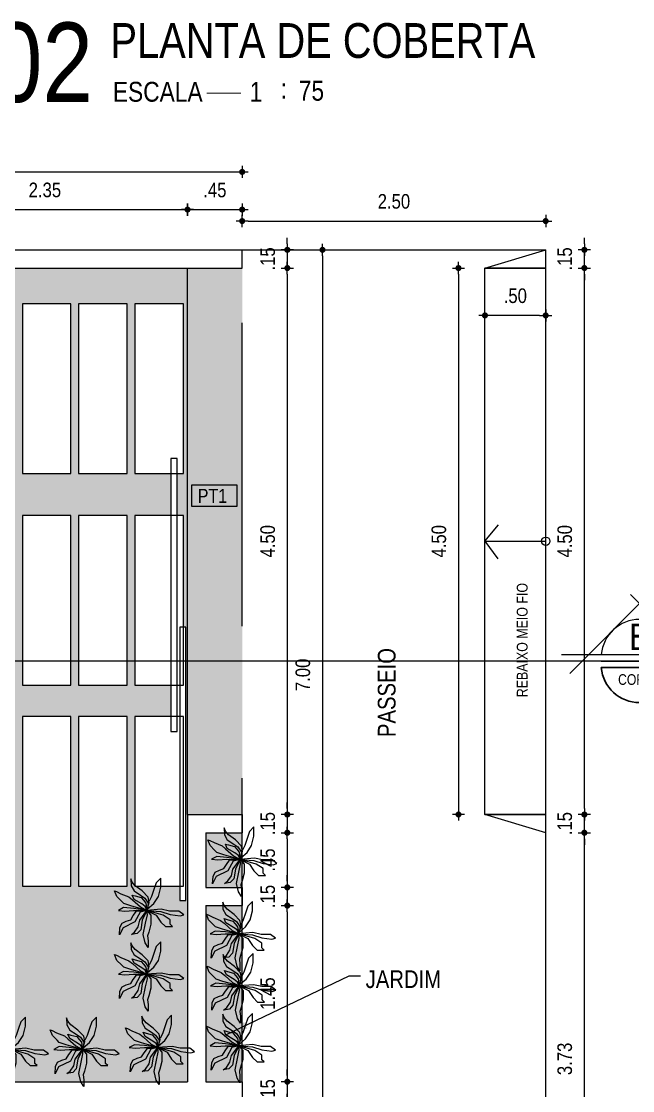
# Model space of a CAD drawing. Header units: millimetres. Extents: x 3955 to 10567, y -112 to 1797.
# Drawn here: x 5284.25 to 5289.28, y 1006.42 to 1015.23 of the extents above; entities that cross this region are included whole.
import ezdxf
from ezdxf.enums import TextEntityAlignment as Align

# ---------------------------------------------------------------- set-up
doc = ezdxf.new("R2010")
doc.units = ezdxf.units.MM
doc.header["$LTSCALE"] = 20
doc.linetypes.add('DIVIDE', pattern=[1.25, 0.5, -0.25, 0, -0.25, 0, -0.25])
doc.linetypes.add('HIDDEN2', pattern=[0.1875, 0.125, -0.0625])
for name, color, linetype in [('AME_FRZ', 7, 'Continuous'), ('COTA', 7, 'Continuous'), ('E-hatch', 8, 'Continuous'), ('E-Pen-B', 5, 'Continuous'), ('E-pen-y', 2, 'Continuous'), ('E-txt-g', 3, 'Continuous'), ('E-TXT-Y', 2, 'Continuous'), ('ESQUQDRIA', 2, 'Continuous'), ('LAYER1', 2, 'Continuous'), ('LINHA PISO', 9, 'Continuous'), ('PAREDE', 5, 'Continuous'), ('pergolado', 8, 'Continuous'), ('URBANIZACAO', 20, 'Continuous')]:
    doc.layers.add(name, color=color, linetype=linetype)
for name, color, linetype, lineweight in [('E-Cta-W', 7, 'Continuous', 20), ('E-Pen-G', 3, 'Continuous', 30), ('E-Txt-W', 7, 'Continuous', 20)]:
    doc.layers.add(name, color=color, linetype=linetype, lineweight=lineweight)
doc.styles.add('F2', font='ARIALN.TTF')
doc.styles.add('REG60', font='romans.shx', dxfattribs={"width": 0.8, "height": 0.15})
doc.styles.add('REG80', font='romans.shx', dxfattribs={"width": 0.8, "height": 0.2})
doc.styles.get("Standard").update_dxf_attribs({"font": 'arial.ttf'})
doc.dimstyles.new('ARQUITETURA', dxfattribs={"dimtxt": 0.11, "dimasz": 0.05, "dimexe": 0.1, "dimexo": 0, "dimgap": 0.1, "dimtad": 1, "dimzin": 5, "dimdsep": 46, "dimtxsty": 'F2', "dimblk": 'COTA', "dimcen": 0, "dimse1": 1, "dimse2": 1, "dimadec": 0, "dimazin": 0, "dimtfac": 2, "dimtix": 1, "dimtmove": 2, "dimatfit": 3, "dimldrblk": 'COTA', "dimfxl": 1, "dimtolj": 1, "dimtzin": 5, "dimarcsym": 0})
doc.dimstyles.get("Standard").update_dxf_attribs({"dimtxt": 0.18, "dimasz": 0.18, "dimexe": 0.18, "dimexo": 0.0625, "dimgap": 0.09, "dimtad": 0, "dimtih": 1, "dimtoh": 1, "dimdec": 4, "dimzin": 0, "dimdsep": 46, "dimtxsty": 'Standard', "dimcen": 0.09, "dimadec": 0, "dimazin": 0, "dimtfac": 1, "dimtdec": 4, "dimtofl": 0, "dimtmove": 0, "dimatfit": 3, "dimfxl": 1, "dimtolj": 1, "dimtzin": 0, "dimarcsym": 0})
pattern_1 = [(270, (0, 0), (0.0898025, -0.0898025), [0.0238125, -0.1557925]), (225, (0, 0), (0.0898025612, -0.0898025612), [0.0238125, -0.1031875]), (315, (0, 0), (0.0898025612, 0.0898025612), [0.0238125, -0.1031875])]

# ---------------------------------------------------------------- blocks, each defined once
blk = doc.blocks.new('COTA')
at = {"layer": 'COTA'}
for p, q in [((-1, 0), (1, 0)), ((0, 1), (0, -1))]:
    blk.add_line(p, q, dxfattribs=at)
at = {"layer": 'COTA', "const_width": 0.5}
blk.add_lwpolyline([(-0.25, 0, 1), (0.25, 0, 1)], format="xyb", close=True, dxfattribs=at)
blk = doc.blocks.new('*D264')
at = {"color": 0, "lineweight": -2}
blk.add_line((5283.3158, 1013.6789), (5285.5658, 1013.6789), dxfattribs=at)
at = {"color": 0, "lineweight": -2, "xscale": 0.05, "yscale": 0.05, "zscale": 0.05, "rotation": 180}
blk.add_blockref('COTA', (5283.2658, 1013.6789), dxfattribs=at)
at = {"color": 0, "lineweight": -2, "xscale": 0.05, "yscale": 0.05, "zscale": 0.05}
blk.add_blockref('COTA', (5285.6158, 1013.6789), dxfattribs=at)
at = {"color": 0, "insert": (5284.4408, 1013.8402), "char_height": 0.12, "attachment_point": 5, "style": 'F2'}
blk.add_mtext('\\A1;2.35', dxfattribs=at)
blk = doc.blocks.new('*D265')
at = {"color": 0, "lineweight": -2}
blk.add_line((5285.6658, 1013.6789), (5286.0158, 1013.6789), dxfattribs=at)
at = {"color": 0, "lineweight": -2, "xscale": 0.05, "yscale": 0.05, "zscale": 0.05, "rotation": 180}
blk.add_blockref('COTA', (5285.6158, 1013.6789), dxfattribs=at)
at = {"color": 0, "lineweight": -2, "xscale": 0.05, "yscale": 0.05, "zscale": 0.05}
blk.add_blockref('COTA', (5286.0658, 1013.6789), dxfattribs=at)
at = {"color": 0, "insert": (5285.8408, 1013.8399), "char_height": 0.12, "attachment_point": 5, "style": 'F2'}
blk.add_mtext('\\A1;.45', dxfattribs=at)
blk = doc.blocks.new('*D266')
at = {"color": 0, "lineweight": -2}
blk.add_line((5261.1158, 1013.9893), (5286.0158, 1013.9893), dxfattribs=at)
at = {"color": 0, "lineweight": -2, "xscale": 0.05, "yscale": 0.05, "zscale": 0.05, "rotation": 180}
blk.add_blockref('COTA', (5261.0658, 1013.9893), dxfattribs=at)
at = {"color": 0, "lineweight": -2, "xscale": 0.05, "yscale": 0.05, "zscale": 0.05}
blk.add_blockref('COTA', (5286.0658, 1013.9893), dxfattribs=at)
at = {"color": 0, "insert": (5273.5658, 1014.1506), "char_height": 0.12, "attachment_point": 5, "style": 'F2'}
blk.add_mtext('\\A1;25.00', dxfattribs=at)
blk = doc.blocks.new('*D241')
at = {"color": 0, "lineweight": -2}
for p, q in [((5286.4377, 1013.3977), (5286.4377, 1013.4477)), ((5286.4377, 1013.3477), (5286.4377, 1013.1977)), ((5286.4377, 1013.1477), (5286.4377, 1013.0977))]:
    blk.add_line(p, q, dxfattribs=at)
at = {"color": 0, "lineweight": -2, "xscale": 0.05, "yscale": 0.05, "zscale": 0.05}
for p, rotation in [((5286.4377, 1013.3477), 270), ((5286.4377, 1013.1977), 90)]:
    blk.add_blockref('COTA', p, dxfattribs=dict(at, rotation=rotation))
at = {"color": 0, "insert": (5286.2764, 1013.2727), "char_height": 0.12, "attachment_point": 5, "rotation": 90, "style": 'F2'}
blk.add_mtext('\\A1;.15', dxfattribs=at)
blk = doc.blocks.new('*D242')
at = {"color": 0, "lineweight": -2}
blk.add_line((5286.4377, 1013.1477), (5286.4377, 1008.7477), dxfattribs=at)
at = {"color": 0, "lineweight": -2, "xscale": 0.05, "yscale": 0.05, "zscale": 0.05}
for p, rotation in [((5286.4377, 1013.1977), 90), ((5286.4377, 1008.6977), 270)]:
    blk.add_blockref('COTA', p, dxfattribs=dict(at, rotation=rotation))
at = {"color": 0, "insert": (5286.2764, 1010.9477), "char_height": 0.12, "attachment_point": 5, "rotation": 90, "style": 'F2'}
blk.add_mtext('\\A1;4.50', dxfattribs=at)
blk = doc.blocks.new('*D243')
at = {"color": 0, "lineweight": -2}
for p, q in [((5286.4377, 1008.7477), (5286.4377, 1008.7977)), ((5286.4377, 1008.6977), (5286.4377, 1008.5477)), ((5286.4377, 1008.4977), (5286.4377, 1008.4477))]:
    blk.add_line(p, q, dxfattribs=at)
at = {"color": 0, "lineweight": -2, "xscale": 0.05, "yscale": 0.05, "zscale": 0.05}
for p, rotation in [((5286.4377, 1008.6977), 270), ((5286.4377, 1008.5477), 90)]:
    blk.add_blockref('COTA', p, dxfattribs=dict(at, rotation=rotation))
at = {"color": 0, "insert": (5286.2764, 1008.6227), "char_height": 0.12, "attachment_point": 5, "rotation": 90, "style": 'F2'}
blk.add_mtext('\\A1;.15', dxfattribs=at)
blk = doc.blocks.new('*D244')
at = {"color": 0, "lineweight": -2}
blk.add_line((5286.4377, 1008.4977), (5286.4377, 1008.1477), dxfattribs=at)
at = {"color": 0, "lineweight": -2, "xscale": 0.05, "yscale": 0.05, "zscale": 0.05}
for p, rotation in [((5286.4377, 1008.5477), 90), ((5286.4377, 1008.0977), 270)]:
    blk.add_blockref('COTA', p, dxfattribs=dict(at, rotation=rotation))
at = {"color": 0, "insert": (5286.2767, 1008.3227), "char_height": 0.12, "attachment_point": 5, "rotation": 90, "style": 'F2'}
blk.add_mtext('\\A1;.45', dxfattribs=at)
blk = doc.blocks.new('*D245')
at = {"color": 0, "lineweight": -2}
for p, q in [((5286.4377, 1008.1477), (5286.4377, 1008.1977)), ((5286.4377, 1008.0977), (5286.4377, 1007.9477)), ((5286.4377, 1007.8977), (5286.4377, 1007.8477))]:
    blk.add_line(p, q, dxfattribs=at)
at = {"color": 0, "lineweight": -2, "xscale": 0.05, "yscale": 0.05, "zscale": 0.05}
for p, rotation in [((5286.4377, 1008.0977), 270), ((5286.4377, 1007.9477), 90)]:
    blk.add_blockref('COTA', p, dxfattribs=dict(at, rotation=rotation))
at = {"color": 0, "insert": (5286.2764, 1008.0227), "char_height": 0.12, "attachment_point": 5, "rotation": 90, "style": 'F2'}
blk.add_mtext('\\A1;.15', dxfattribs=at)
blk = doc.blocks.new('*D246')
at = {"color": 0, "lineweight": -2}
blk.add_line((5286.4377, 1007.8977), (5286.4377, 1006.5477), dxfattribs=at)
at = {"color": 0, "lineweight": -2, "xscale": 0.05, "yscale": 0.05, "zscale": 0.05}
for p, rotation in [((5286.4377, 1007.9477), 90), ((5286.4377, 1006.4977), 270)]:
    blk.add_blockref('COTA', p, dxfattribs=dict(at, rotation=rotation))
at = {"color": 0, "insert": (5286.2764, 1007.2227), "char_height": 0.12, "attachment_point": 5, "rotation": 90, "style": 'F2'}
blk.add_mtext('\\A1;1.45', dxfattribs=at)
blk = doc.blocks.new('*D247')
at = {"color": 0, "lineweight": -2}
for p, q in [((5286.4377, 1006.5477), (5286.4377, 1006.5977)), ((5286.4377, 1006.4977), (5286.4377, 1006.3477)), ((5286.4377, 1006.2977), (5286.4377, 1006.2477))]:
    blk.add_line(p, q, dxfattribs=at)
at = {"color": 0, "lineweight": -2, "xscale": 0.05, "yscale": 0.05, "zscale": 0.05}
for p, rotation in [((5286.4377, 1006.4977), 270), ((5286.4377, 1006.3477), 90)]:
    blk.add_blockref('COTA', p, dxfattribs=dict(at, rotation=rotation))
at = {"color": 0, "insert": (5286.2764, 1006.4227), "char_height": 0.12, "attachment_point": 5, "rotation": 90, "style": 'F2'}
blk.add_mtext('\\A1;.15', dxfattribs=at)
blk = doc.blocks.new('*D227')
at = {"color": 0, "lineweight": -2}
blk.add_line((5286.7273, 1013.2977), (5286.7273, 1006.3977), dxfattribs=at)
at = {"color": 0, "lineweight": -2, "xscale": 0.05, "yscale": 0.05, "zscale": 0.05}
for p, rotation in [((5286.7273, 1013.3477), 90), ((5286.7273, 1006.3477), 270)]:
    blk.add_blockref('COTA', p, dxfattribs=dict(at, rotation=rotation))
at = {"color": 0, "insert": (5286.566, 1009.8477), "char_height": 0.12, "attachment_point": 5, "rotation": 90, "style": 'F2'}
blk.add_mtext('\\A1;7.00', dxfattribs=at)
blk = doc.blocks.new('*D301')
at = {"color": 0, "lineweight": -2}
blk.add_line((5286.1158, 1013.5847), (5288.5158, 1013.5847), dxfattribs=at)
at = {"color": 0, "lineweight": -2, "xscale": 0.05, "yscale": 0.05, "zscale": 0.05, "rotation": 180}
blk.add_blockref('COTA', (5286.0658, 1013.5847), dxfattribs=at)
at = {"color": 0, "lineweight": -2, "xscale": 0.05, "yscale": 0.05, "zscale": 0.05}
blk.add_blockref('COTA', (5288.5658, 1013.5847), dxfattribs=at)
at = {"color": 0, "insert": (5287.3158, 1013.746), "char_height": 0.12, "attachment_point": 5, "style": 'F2'}
blk.add_mtext('\\A1;2.50', dxfattribs=at)
blk = doc.blocks.new('TXT-AMB75')
at = {"layer": 'E-txt-g', "style": 'REG80', "width": 0.8, "flags": 8}
blk.add_attdef('TXT', text='', height=0.2, dxfattribs=at).set_placement((0.005, 0.296), align=Align.CENTER)
at = {"layer": 'E-Txt-W', "style": 'REG60', "width": 0.8, "flags": 8}
blk.add_attdef('TXT', text='', height=0.15, dxfattribs=at).set_placement((0.005, 0.027), align=Align.CENTER)
blk = doc.blocks.new('Ind-cor_Hor')
at = {"layer": 'E-Pen-B', "color": 2}
blk.add_line((-0.3498, 0), (0.3498, 0), dxfattribs=at)
at = {"layer": 'E-Pen-G', "color": 7}
blk.add_line((-0.3498, -0.0585), (0.3498, -0.0585), dxfattribs=at)
blk.add_arc((0, -0.0292), 0.351, 184.78019, 355.21981, dxfattribs=at)
at = {"layer": 'E-pen-y', "color": 2}
for p, q in [((-0.6385, -0.1137), (0.0822, 0.6071)), ((0.6385, -0.1137), (-0.0822, 0.6071)), ((-0.7143, 0.0585), (0.7399, 0.0585))]:
    blk.add_line(p, q, dxfattribs=at)
blk.add_arc((0, 0.0293), 0.351, 4.78019, 175.21981, dxfattribs=at)
at = {"layer": 'E-Txt-W', "color": 2, "style": 'F2'}
blk.add_attdef('CORTE', text='', height=0.23, dxfattribs=at).set_placement((-0.0013, 0.1), align=Align.CENTER)
at = {"layer": 'E-Txt-W', "color": 7, "style": 'F2'}
blk.add_attdef('PRANCHA', text='', height=0.075, dxfattribs=at).set_placement((-0.0013, -0.1793), align=Align.CENTER)
blk = doc.blocks.new('IND_DES')
at = {"layer": 'E-Txt-W', "color": 7}
blk.add_line((0.0269, -0.2428), (0.1984, -0.2428), dxfattribs=at)
at = {"layer": 'E-txt-g', "color": 7, "style": 'F2'}
for s, p in [('ESCALA', (-0.4463, -0.2864)), ('1', (0.2426, -0.2864)), (':', (0.3988, -0.2706))]:
    blk.add_text(s, height=0.1, dxfattribs=at).set_placement(p)
blk.add_attdef('ESCALA', (0.4897, -0.2812), '', height=0.1, dxfattribs=at)
at = {"layer": 'E-Txt-W', "color": 6, "style": 'F2'}
blk.add_attdef('00', text='', height=0.4, dxfattribs=at).set_placement((-0.7083, -0.2881), align=Align.CENTER)
at = {"layer": 'E-TXT-Y', "color": 7, "style": 'F2'}
for tag, p in [('PROJETO', (-0.4563, 0.1829)), ('DESENHO', (-0.4582, -0.0658))]:
    blk.add_attdef(tag, p, '', height=0.175, dxfattribs=at)
blk = doc.blocks.new('*D456')
at = {"color": 0, "lineweight": -2}
blk.add_line((5288.8844, 1004.8727), (5288.8844, 1008.4977), dxfattribs=at)
at = {"color": 0, "lineweight": -2, "xscale": 0.05, "yscale": 0.05, "zscale": 0.05}
for p, rotation in [((5288.8844, 1008.5477), 90), ((5288.8844, 1004.8227), 270)]:
    blk.add_blockref('COTA', p, dxfattribs=dict(at, rotation=rotation))
at = {"color": 0, "insert": (5288.7232, 1006.6852), "char_height": 0.12, "attachment_point": 5, "rotation": 90, "style": 'F2'}
blk.add_mtext('\\A1;3.73', dxfattribs=at)
blk = doc.blocks.new('*D457')
at = {"color": 0, "lineweight": -2}
for p, q in [((5288.8844, 1008.7477), (5288.8844, 1008.7977)), ((5288.8844, 1008.5477), (5288.8844, 1008.6977)), ((5288.8844, 1008.4977), (5288.8844, 1008.4477))]:
    blk.add_line(p, q, dxfattribs=at)
at = {"color": 0, "lineweight": -2, "xscale": 0.05, "yscale": 0.05, "zscale": 0.05}
for p, rotation in [((5288.8844, 1008.6977), 270), ((5288.8844, 1008.5477), 90)]:
    blk.add_blockref('COTA', p, dxfattribs=dict(at, rotation=rotation))
at = {"color": 0, "insert": (5288.7232, 1008.6227), "char_height": 0.12, "attachment_point": 5, "rotation": 90, "style": 'F2'}
blk.add_mtext('\\A1;.15', dxfattribs=at)
blk = doc.blocks.new('*D458')
at = {"color": 0, "lineweight": -2}
blk.add_line((5288.8844, 1008.7477), (5288.8844, 1013.1477), dxfattribs=at)
at = {"color": 0, "lineweight": -2, "xscale": 0.05, "yscale": 0.05, "zscale": 0.05}
for p, rotation in [((5288.8844, 1013.1977), 90), ((5288.8844, 1008.6977), 270)]:
    blk.add_blockref('COTA', p, dxfattribs=dict(at, rotation=rotation))
at = {"color": 0, "insert": (5288.7232, 1010.9477), "char_height": 0.12, "attachment_point": 5, "rotation": 90, "style": 'F2'}
blk.add_mtext('\\A1;4.50', dxfattribs=at)
blk = doc.blocks.new('*D459')
at = {"color": 0, "lineweight": -2}
for p, q in [((5288.8844, 1013.3977), (5288.8844, 1013.4477)), ((5288.8844, 1013.1977), (5288.8844, 1013.3477)), ((5288.8844, 1013.1477), (5288.8844, 1013.0977))]:
    blk.add_line(p, q, dxfattribs=at)
at = {"color": 0, "lineweight": -2, "xscale": 0.05, "yscale": 0.05, "zscale": 0.05}
for p, rotation in [((5288.8844, 1013.3477), 270), ((5288.8844, 1013.1977), 90)]:
    blk.add_blockref('COTA', p, dxfattribs=dict(at, rotation=rotation))
at = {"color": 0, "insert": (5288.7232, 1013.2727), "char_height": 0.12, "attachment_point": 5, "rotation": 90, "style": 'F2'}
blk.add_mtext('\\A1;.15', dxfattribs=at)
blk = doc.blocks.new('*D460')
at = {"color": 0, "lineweight": -2}
blk.add_line((5288.5158, 1012.8076), (5288.1158, 1012.8076), dxfattribs=at)
at = {"color": 0, "lineweight": -2, "xscale": 0.05, "yscale": 0.05, "zscale": 0.05, "rotation": 180}
blk.add_blockref('COTA', (5288.0658, 1012.8076), dxfattribs=at)
at = {"color": 0, "lineweight": -2, "xscale": 0.05, "yscale": 0.05, "zscale": 0.05}
blk.add_blockref('COTA', (5288.5658, 1012.8076), dxfattribs=at)
at = {"color": 0, "insert": (5288.3158, 1012.9689), "char_height": 0.12, "attachment_point": 5, "style": 'F2'}
blk.add_mtext('\\A1;.50', dxfattribs=at)
blk = doc.blocks.new('*D463')
at = {"color": 0, "lineweight": -2}
blk.add_line((5287.8474, 1013.1477), (5287.8474, 1008.7477), dxfattribs=at)
at = {"color": 0, "lineweight": -2, "xscale": 0.05, "yscale": 0.05, "zscale": 0.05}
for p, rotation in [((5287.8474, 1013.1977), 90), ((5287.8474, 1008.6977), 270)]:
    blk.add_blockref('COTA', p, dxfattribs=dict(at, rotation=rotation))
at = {"color": 0, "insert": (5287.6862, 1010.9477), "char_height": 0.12, "attachment_point": 5, "rotation": 90, "style": 'F2'}
blk.add_mtext('\\A1;4.50', dxfattribs=at)
blk = doc.blocks.new('vegetação01')
at = {"color": 8}
for p, q in [((-0.0381, 0.2778), (-0.0539, 0.2083)), ((-0.0136, 0.3153), (-0.0381, 0.2778)), ((-0.0136, 0.259), (-0.0136, 0.3153)), ((-0.2204, 0.152), (-0.2502, 0.2102)), ((-0.2502, 0.2102), (-0.2467, 0.1501)), ((-0.1048, 0.2008), (-0.1521, 0.2083)), ((-0.1521, 0.2083), (-0.1258, 0.1877)), ((-0.1258, 0.1877), (-0.096, 0.1444)), ((-0.0749, 0.1689), (-0.1048, 0.2008)), ((-0.0539, 0.2083), (-0.0346, 0.1144)), ((-0.0189, 0.2195), (-0.0136, 0.259)), ((-0.0083, 0.1877), (-0.0189, 0.2195)), ((0.0092, 0.1238), (-0.0083, 0.1877)), ((-0.2467, 0.1501), (-0.2292, 0.1144)), ((-0.2292, 0.1144), (-0.1941, 0.0975)), ((-0.124, 0.105), (-0.2204, 0.152)), ((-0.1941, 0.0975), (-0.1573, 0.0863)), ((-0.0802, 0.0243), (-0.124, 0.105)), ((-0.096, 0.1444), (-0.0837, 0.09)), ((-0.0837, 0.09), (-0.0242, 0.0099)), ((-0.0627, 0.09), (-0.0749, 0.1689)), ((-0.0242, 0.0099), (-0.0627, 0.09)), ((-0.0346, 0.1144), (-0.0206, 0.0468)), ((0.0092, 0.0487), (0.0092, 0.1238)), ((0.052, 0.048), (0.0901, 0.1052)), ((0.0901, 0.1052), (0.1282, 0.1433)), ((0.1282, 0.1433), (0.1853, 0.1433)), ((0.1853, 0.1433), (0.1663, 0.1242)), ((0.1663, 0.1242), (0.1663, 0.0861)), ((-0.259, 0.0092), (-0.2064, 0.0149)), ((-0.2169, -0.0132), (-0.259, 0.0092)), ((-0.2064, 0.0149), (-0.1345, 0.0092)), ((-0.0242, 0.0099), (-0.1576, -0.0282)), ((-0.1573, 0.0863), (-0.1363, 0.0524)), ((-0.1363, 0.0524), (-0.11, 0.0168)), ((-0.1345, 0.0092), (-0.0242, 0.0099)), ((-0.0242, 0.0099), (-0.1328, -0.0057)), ((-0.11, 0.0168), (-0.0242, 0.0099)), ((-0.0242, 0.0099), (-0.0802, 0.0243)), ((-0.0784, -0.0189), (-0.0242, 0.0099)), ((-0.0242, 0.0099), (-0.0381, -0.0226)), ((-0.0329, -0.0489), (-0.0242, 0.0099)), ((-0.0242, 0.0099), (0.0092, 0.0487)), ((-0.0242, 0.0099), (0.052, 0.048)), ((0.1091, 0.048), (-0.0242, 0.0099)), ((-0.0206, 0.0468), (-0.0242, 0.0099)), ((-0.0242, 0.0099), (0.0898, 0.0186)), ((-0.0242, 0.0099), (-0.0048, -0.0565)), ((0.0933, -0.0001), (-0.0242, 0.0099)), ((0.0898, 0.0186), (0.1669, 0.0431)), ((0.1616, 0.0149), (0.0933, -0.0001)), ((0.1663, 0.0861), (0.1091, 0.048)), ((0.2387, 0.0149), (0.1616, 0.0149)), ((0.1669, 0.0431), (0.2493, 0.0543)), ((0.279, 0.0449), (0.2387, 0.0149)), ((0.2493, 0.0543), (0.279, 0.0449)), ((-0.2338, -0.0663), (-0.2719, -0.1044)), ((-0.2147, -0.0472), (-0.2338, -0.0663)), ((-0.1328, -0.0057), (-0.2169, -0.0132)), ((-0.1576, -0.0282), (-0.2147, -0.0472)), ((-0.1731, -0.1015), (-0.1433, -0.0771)), ((-0.1293, -0.0809), (-0.1451, -0.1165)), ((-0.1433, -0.0771), (-0.0784, -0.0189)), ((-0.0662, -0.0433), (-0.1293, -0.0809)), ((-0.0715, -0.0959), (-0.0522, -0.0734)), ((-0.0381, -0.0226), (-0.0662, -0.0433)), ((-0.0522, -0.0734), (-0.0329, -0.0489)), ((-0.0416, -0.0921), (-0.0136, -0.0508)), ((-0.0136, -0.0508), (-0.0189, -0.0039)), ((-0.0189, -0.0039), (0.0329, -0.0472)), ((-0.0048, -0.0565), (-0.0136, -0.0996)), ((0.0139, -0.1044), (-0.0052, -0.0663)), ((0.0329, -0.0472), (0.071, -0.1044)), ((-0.2719, -0.1044), (-0.2905, -0.1522)), ((-0.2905, -0.1522), (-0.2747, -0.1466)), ((-0.2747, -0.1466), (-0.2379, -0.1278)), ((-0.2379, -0.1278), (-0.1731, -0.1015)), ((-0.1538, -0.1935), (-0.1293, -0.1503)), ((-0.1451, -0.1165), (-0.1205, -0.109)), ((-0.1293, -0.1503), (-0.0767, -0.1165)), ((-0.1205, -0.109), (-0.0715, -0.0959)), ((-0.0627, -0.1503), (-0.1205, -0.1935)), ((-0.0767, -0.1165), (-0.0416, -0.0921)), ((-0.0136, -0.0996), (-0.0627, -0.1503)), ((0.0329, -0.1615), (0.0139, -0.1044)), ((0.052, -0.2187), (0.0329, -0.1615)), ((0.071, -0.1044), (0.0901, -0.1806)), ((-0.1556, -0.2498), (-0.1538, -0.1935)), ((-0.1451, -0.2235), (-0.1556, -0.2498)), ((-0.1205, -0.1935), (-0.1451, -0.2235)), ((0.0901, -0.2568), (0.052, -0.2187)), ((0.0901, -0.1806), (0.0901, -0.2568))]:
    blk.add_line(p, q, dxfattribs=at)

msp = doc.modelspace()

# ---------------------------------------------------------------- hatches: boundary and pattern name
at = {"layer": 'E-hatch'}
h = msp.add_hatch(dxfattribs=at)
h.set_pattern_fill('GRASS', color=256, scale=0.005, angle=180, style=0)
h.set_pattern_definition(pattern_1)
edge = h.paths.add_edge_path()
edge.add_line((5284.192, 1011.5068), (5283.792, 1011.5068))
edge.add_line((5283.792, 1011.5068), (5283.792, 1011.7844))
edge.add_ellipse((5283.6942, 1012.1666), major_axis=(0, 0.4392), ratio=0.447637, start_angle=204.18767, end_angle=209.82904, ccw=False)
edge.add_ellipse((5283.6942, 1012.1666), major_axis=(0, 0.4392), ratio=0.447637, start_angle=196.77679, end_angle=204.18767, ccw=False)
edge.add_line((5283.7509, 1011.7461), (5283.7509, 1011.6667))
edge.add_line((5283.7509, 1011.6667), (5283.7455, 1011.4751))
edge.add_line((5283.7455, 1011.4751), (5283.7346, 1011.3345))
edge.add_line((5283.7346, 1011.3345), (5283.7204, 1011.2046))
edge.add_line((5283.7204, 1011.2046), (5283.7031, 1011.1597))
edge.add_line((5283.7031, 1011.1597), (5283.7289, 1011.1597))
edge.add_line((5283.7289, 1011.1597), (5283.7289, 1009.7628))
edge.add_line((5283.7289, 1009.7628), (5283.7185, 1009.7628))
edge.add_line((5283.7185, 1009.7628), (5283.7137, 1009.5037))
edge.add_line((5283.7137, 1009.5037), (5283.7289, 1009.5037))
edge.add_line((5283.7289, 1009.5037), (5283.7289, 1008.1069))
edge.add_line((5283.7289, 1008.1069), (5283.3289, 1008.1069))
edge.add_line((5283.3289, 1008.1069), (5283.3289, 1008.6872))
edge.add_line((5283.3289, 1008.6872), (5283.2658, 1008.6677))
edge.add_line((5283.2658, 1008.6677), (5283.2658, 1008.1069))
edge.add_line((5283.2658, 1008.1069), (5283.2658, 1007.8477))
edge.add_line((5283.2658, 1007.8477), (5278.9658, 1007.8477))
edge.add_line((5278.9658, 1007.8477), (5278.9658, 1006.4977))
edge.add_line((5278.9658, 1006.4977), (5285.6158, 1006.4977))
edge.add_line((5285.6158, 1006.4977), (5285.6158, 1008.6977))
edge.add_line((5285.6158, 1008.6977), (5285.6158, 1013.1977))
edge.add_line((5285.6158, 1013.1977), (5283.2674, 1013.1977))
edge.add_line((5283.2674, 1013.1977), (5283.2672, 1012.802))
edge.add_line((5283.2672, 1012.802), (5283.3289, 1012.7979))
edge.add_line((5283.3289, 1012.7979), (5283.3289, 1012.9036))
edge.add_line((5283.3289, 1012.9036), (5283.7289, 1012.9036))
edge.add_line((5283.7289, 1012.9036), (5283.7289, 1012.599))
edge.add_ellipse((5283.6942, 1012.1666), major_axis=(0, 0.4392), ratio=0.447637, start_angle=335.81233, end_angle=349.83489, ccw=False)
edge.add_line((5283.792, 1012.5528), (5283.792, 1012.9036))
edge.add_line((5283.792, 1012.9036), (5284.192, 1012.9036))
edge.add_line((5284.192, 1012.9036), (5284.192, 1011.5068))
h.paths.add_polyline_path([(5285.1182, 1011.1597), (5285.1182, 1009.7628), (5284.7182, 1009.7628), (5284.7182, 1011.1597)], flags=16)
h.paths.add_polyline_path([(5284.7182, 1011.5068), (5284.7182, 1012.9036), (5285.1182, 1012.9036), (5285.1182, 1011.5068)], flags=16)
h.paths.add_polyline_path([(5284.6551, 1011.1597), (5284.6551, 1009.7628), (5284.2551, 1009.7628), (5284.2551, 1011.1597)], flags=16)
h.paths.add_polyline_path([(5284.6551, 1011.5068), (5284.2551, 1011.5068), (5284.2551, 1012.9036), (5284.6551, 1012.9036)], flags=16)
h.paths.add_polyline_path([(5285.1813, 1011.1597), (5285.4792, 1011.1597), (5285.4792, 1011.5068), (5285.1813, 1011.5068), (5285.1813, 1012.9036), (5285.5813, 1012.9036), (5285.5813, 1011.5068), (5285.5292, 1011.5068), (5285.5292, 1011.1597), (5285.5813, 1011.1597), (5285.5813, 1010.2395), (5285.6017, 1010.2395), (5285.6017, 1007.9895), (5285.5517, 1007.9895), (5285.5517, 1008.1069), (5285.1813, 1008.1069), (5285.1813, 1009.5037), (5285.4792, 1009.5037), (5285.4792, 1009.7628), (5285.1813, 1009.7628)], flags=16)
h.paths.add_polyline_path([(5284.192, 1011.1597), (5284.192, 1009.7628), (5283.792, 1009.7628), (5283.792, 1011.1597)], flags=16)
h.paths.add_polyline_path([(5285.1182, 1009.5037), (5285.1182, 1008.1069), (5284.7182, 1008.1069), (5284.7182, 1009.5037)], flags=16)
h.paths.add_polyline_path([(5284.6551, 1009.5037), (5284.6551, 1008.1069), (5284.2551, 1008.1069), (5284.2551, 1009.5037)], flags=16)
h.paths.add_polyline_path([(5284.192, 1009.5037), (5284.192, 1008.1069), (5283.792, 1008.1069), (5283.792, 1009.5037)], flags=16)
h.paths.add_polyline_path([(5283.1648, 1006.8833, -1), (5283.0552, 1006.8833, -1)], flags=16)
h.paths.add_polyline_path([(5285.7658, 1008.0977), (5286.0658, 1008.0977), (5286.0658, 1008.5477), (5285.7658, 1008.5477)])
h.paths.add_polyline_path([(5286.0658, 1013.1977), (5285.7658, 1013.1977), (5285.6158, 1013.1977), (5285.6158, 1008.6977), (5286.0658, 1008.6977)])
h.paths.add_polyline_path([(5285.7658, 1006.4977), (5286.0658, 1006.4977), (5286.0658, 1007.9477), (5285.7658, 1007.9477)])
h.paths.add_polyline_path([(5279.1609, 1009.5037), (5279.5662, 1009.5037), (5279.5725, 1009.5974), (5278.9658, 1009.5977), (5278.9658, 1009.3977), (5278.9658, 1009.0477), (5278.9658, 1008.8925), (5278.9658, 1007.9977), (5281.0658, 1007.9977), (5281.0658, 1008.0477), (5281.4658, 1008.0477), (5281.4658, 1007.9977), (5283.1158, 1007.9977), (5283.1158, 1008.1069), (5282.8658, 1008.1069), (5282.8658, 1008.6624), (5282.8027, 1008.6652), (5282.8027, 1008.1069), (5282.4027, 1008.1069), (5282.4027, 1008.6735), (5282.3396, 1008.6725), (5282.3396, 1008.1069), (5281.9396, 1008.1069), (5281.9396, 1008.6676), (5281.8765, 1008.6678), (5281.8765, 1008.1069), (5281.4765, 1008.1069), (5281.4765, 1008.6687), (5281.4133, 1008.6689), (5281.4133, 1008.1069), (5281.0133, 1008.1069), (5281.0133, 1008.6681), (5280.9502, 1008.6675), (5280.9502, 1008.1069), (5280.5502, 1008.1069), (5280.5502, 1008.6642), (5280.4871, 1008.6637), (5280.4871, 1008.1069), (5280.0871, 1008.1069), (5280.0871, 1008.6731), (5280.024, 1008.6826), (5280.024, 1008.1069), (5279.624, 1008.1069), (5279.624, 1008.9412), (5279.6184, 1008.95), (5279.574, 1009.2063), (5279.5609, 1009.3997), (5279.5609, 1008.1069), (5279.1609, 1008.1069)], flags=17)
h.paths.add_polyline_path([(5282.0437, 1006.8609), (5282.7394, 1006.8609), (5282.7394, 1007.0833), (5282.0437, 1007.0833)], flags=24)
h.paths.add_polyline_path([(5282.0697, 1006.6496), (5282.7135, 1006.6496), (5282.7135, 1006.8468), (5282.0697, 1006.8468)], flags=24)
h.paths.add_polyline_path([(5284.1523, 1013.1436), (5284.1523, 1013.3947), (5283.9025, 1013.3947), (5283.9025, 1013.1436)], flags=9)
h.paths.add_polyline_path([(5284.1523, 1011.2336), (5284.1523, 1011.5611), (5283.9025, 1011.5611), (5283.9025, 1011.2336)], flags=24)
h.paths.add_polyline_path([(5284.1523, 1008.6289), (5284.1523, 1008.9565), (5283.9025, 1008.9565), (5283.9025, 1008.6289)], flags=8)
h.paths.add_polyline_path([(5284.1523, 1007.7936), (5284.1523, 1008.0447), (5283.9025, 1008.0447), (5283.9025, 1007.7936)], flags=24)
h.paths.add_polyline_path([(5284.1523, 1007.0044), (5284.1523, 1007.3319), (5283.9025, 1007.3319), (5283.9025, 1007.0044)], flags=24)
h.paths.add_polyline_path([(5279.8534, 1007.5051), (5280.181, 1007.5051), (5280.181, 1007.7549), (5279.8534, 1007.7549)], flags=24)
h.paths.add_polyline_path([(5281.1372, 1007.5051), (5281.3884, 1007.5051), (5281.3884, 1007.7549), (5281.1372, 1007.7549)], flags=24)
h.paths.add_polyline_path([(5282.1225, 1007.5051), (5282.45, 1007.5051), (5282.45, 1007.7549), (5282.1225, 1007.7549)], flags=24)
h.paths.add_polyline_path([(5283.0617, 1007.5051), (5283.3128, 1007.5051), (5283.3128, 1007.7549), (5283.0617, 1007.7549)], flags=24)
h.paths.add_polyline_path([(5280.9546, 1007.2169), (5281.2822, 1007.2169), (5281.2822, 1007.4667), (5280.9546, 1007.4667)], flags=24)
h.paths.add_polyline_path([(5282.8415, 1006.6804), (5283.7721, 1006.6804), (5283.7721, 1006.8186), (5282.8415, 1006.8186)], flags=24)
h.paths.add_polyline_path([(5283.1513, 1006.8735), (5283.4373, 1006.8735), (5283.4373, 1007.0341), (5283.1513, 1007.0341)], flags=24)
h = msp.add_hatch(dxfattribs=at)
h.set_pattern_fill('GRASS', color=256, scale=0.005, angle=180, style=0)
h.set_pattern_definition(pattern_1)
h.paths.add_polyline_path([(5272.0262, 1004.4727), (5284.1772, 1004.4727, -0.02427), (5284.166, 1004.6427), (5284.1658, 1004.6427), (5284.1658, 1004.6727), (5285.9158, 1004.6727), (5285.9158, 1006.3477), (5272.4658, 1006.3477), (5272.4658, 1005.3477), (5272.4358, 1005.3477), (5272.4358, 1005.3481, -0.435466), (5271.5658, 1006.3477), (5261.2158, 1006.3477), (5261.2158, 999.4977), (5285.9158, 999.4977), (5285.9158, 1001.1727), (5284.1658, 1001.1727), (5284.1658, 1001.2027), (5284.1685, 1001.2027, -0.022534), (5284.1929, 1001.3727), (5272.0262, 1001.3727), (5272.0262, 1002.3734), (5272.7695, 1002.3734), (5272.7695, 1003.4719), (5272.0262, 1003.4719)])
h.paths.add_polyline_path([(5268.7198, 1002.6279, -1), (5268.6102, 1002.6279, -1)], flags=16)
h.paths.add_polyline_path([(5272.4358, 1005.3481), (5272.4358, 1006.3477), (5271.5658, 1006.3477, 0.435466)], flags=17)
h.paths.add_polyline_path([(5271.8398, 1006.1057), (5271.8398, 1006.286), (5272.2105, 1006.286), (5272.2105, 1006.1057)], flags=16)
h.paths.add_polyline_path([(5282.2119, 1003.4719), (5282.2119, 1002.3734), (5284.7269, 1002.3734, -0.176763), (5285.9157, 1002.9167, -0.206463), (5284.6405, 1003.4719)], flags=17)
h.paths.add_polyline_path([(5284.6405, 1003.4719, 0.206463), (5285.9157, 1002.9167, -0.019694), (5286.0658, 1002.9227), (5286.0658, 1003.4719)])
h.paths.add_polyline_path([(5284.7269, 1002.3734), (5286.0658, 1002.3734), (5286.0658, 1002.9227, -0.021384), (5285.9157, 1002.9167, 0.176763)])
h.paths.add_polyline_path([(5285.6252, 1002.5967), (5285.6252, 1002.7769), (5285.9959, 1002.7769), (5285.9959, 1002.5967)], flags=16)
h.paths.add_polyline_path([(5286.0658, 1004.4727), (5286.0658, 1004.6727), (5285.9158, 1004.6727), (5285.9158, 1004.6427), (5284.166, 1004.6427, 0.02427), (5284.1772, 1004.4727)])
h.paths.add_polyline_path([(5285.9158, 1001.2027), (5285.9158, 1001.1727), (5286.0658, 1001.1727), (5286.0658, 1001.3727), (5284.1929, 1001.3727, 0.022534), (5284.1685, 1001.2027)])
h.paths.add_polyline_path([(5261.0225, 1006.0352), (5261.2527, 1006.0352), (5261.2527, 1006.2642), (5261.0225, 1006.2642)], flags=9)
h.paths.add_polyline_path([(5262.4915, 1006.0352), (5262.7918, 1006.0352), (5262.7918, 1006.2642), (5262.4915, 1006.2642)], flags=24)
h.paths.add_polyline_path([(5264.0225, 1006.0352), (5264.2527, 1006.0352), (5264.2527, 1006.2642), (5264.0225, 1006.2642)], flags=24)
h.paths.add_polyline_path([(5265.5662, 1006.0352), (5265.8665, 1006.0352), (5265.8665, 1006.2642), (5265.5662, 1006.2642)], flags=24)
h.paths.add_polyline_path([(5267.1725, 1006.0352), (5267.4027, 1006.0352), (5267.4027, 1006.2642), (5267.1725, 1006.2642)], flags=24)
h.paths.add_polyline_path([(5267.812, 1006.0352), (5268.1123, 1006.0352), (5268.1123, 1006.2642), (5267.812, 1006.2642)], flags=24)
h.paths.add_polyline_path([(5268.5225, 1006.0352), (5268.7527, 1006.0352), (5268.7527, 1006.2642), (5268.5225, 1006.2642)], flags=24)
h.paths.add_polyline_path([(5269.162, 1006.0352), (5269.4623, 1006.0352), (5269.4623, 1006.2642), (5269.162, 1006.2642)], flags=24)
h.paths.add_polyline_path([(5275.748, 1006.0299), (5276.0756, 1006.0299), (5276.0756, 1006.2797), (5275.748, 1006.2797)], flags=24)
h.paths.add_polyline_path([(5276.4117, 1006.0299), (5276.6628, 1006.0299), (5276.6628, 1006.2797), (5276.4117, 1006.2797)], flags=24)
h.paths.add_polyline_path([(5282.1274, 1006.0299), (5282.455, 1006.0299), (5282.455, 1006.2797), (5282.1274, 1006.2797)], flags=24)
h.paths.add_polyline_path([(5285.5617, 1006.0299), (5285.8128, 1006.0299), (5285.8128, 1006.2797), (5285.5617, 1006.2797)], flags=24)
h.paths.add_polyline_path([(5285.7872, 1006.0299), (5286.0384, 1006.0299), (5286.0384, 1006.2797), (5285.7872, 1006.2797)], flags=9)
h.paths.add_polyline_path([(5274.9051, 1006.1759), (5274.9051, 1006.427), (5274.6553, 1006.427), (5274.6553, 1006.1759)], flags=9)
h.paths.add_polyline_path([(5276.9863, 1006.2936), (5276.9863, 1006.5447), (5276.7365, 1006.5447), (5276.7365, 1006.2936)], flags=9)
h.paths.add_polyline_path([(5272.5225, 1006.0352), (5272.7527, 1006.0352), (5272.7527, 1006.2642), (5272.5225, 1006.2642)], flags=24)
h.paths.add_polyline_path([(5273.8034, 1006.0299), (5274.131, 1006.0299), (5274.131, 1006.2797), (5273.8034, 1006.2797)], flags=24)
h.paths.add_polyline_path([(5275.1617, 1006.0299), (5275.4128, 1006.0299), (5275.4128, 1006.2797), (5275.1617, 1006.2797)], flags=24)
h.paths.add_polyline_path([(5269.8617, 1006.0299), (5270.1128, 1006.0299), (5270.1128, 1006.2797), (5269.8617, 1006.2797)], flags=24)
h.paths.add_polyline_path([(5271.1534, 1006.0299), (5271.481, 1006.0299), (5271.481, 1006.2797), (5271.1534, 1006.2797)], flags=24)
h.paths.add_polyline_path([(5277.5534, 1006.0299), (5277.881, 1006.0299), (5277.881, 1006.2797), (5277.5534, 1006.2797)], flags=24)
h.paths.add_polyline_path([(5278.7617, 1006.0299), (5279.0128, 1006.0299), (5279.0128, 1006.2797), (5278.7617, 1006.2797)], flags=24)
h.paths.add_polyline_path([(5268.2829, 1002.9628), (5269.3587, 1002.9628), (5269.3587, 1003.2383), (5268.2829, 1003.2383)], flags=24)
h.paths.add_polyline_path([(5268.4641, 1002.7579), (5269.1775, 1002.7579), (5269.1775, 1002.9551), (5268.4641, 1002.9551)], flags=24)
h.paths.add_polyline_path([(5268.3965, 1002.4249), (5269.3271, 1002.4249), (5269.3271, 1002.5632), (5268.3965, 1002.5632)], flags=24)
h.paths.add_polyline_path([(5268.7063, 1002.6181), (5268.9924, 1002.6181), (5268.9924, 1002.7786), (5268.7063, 1002.7786)], flags=24)
h.paths.add_polyline_path([(5271.859, 1006.1052), (5272.1604, 1006.1052), (5272.1604, 1006.2819), (5271.859, 1006.2819)], flags=24)
h.paths.add_polyline_path([(5285.6449, 1002.5986), (5285.9453, 1002.5986), (5285.9453, 1002.7724), (5285.6449, 1002.7724)], flags=8)

# ---------------------------------------------------------------- linework, layer by layer
at = {"color": 6, "linetype": 'HIDDEN2'}
msp.add_line((5286.0658, 1006.4977), (5286.0658, 1013.1977), dxfattribs=at)
at = {"color": 2, "linetype": 'DIVIDE'}
msp.add_line((5289.6537, 1009.9615), (5259.1646, 1009.9615), dxfattribs=at)
at = {"color": 6}
msp.add_lwpolyline([(5285.6512, 1011.4135), (5286.0219, 1011.4135), (5286.0219, 1011.2333), (5285.6512, 1011.2333)], close=True, dxfattribs=at)
at = {"layer": 'AME_FRZ', "color": 7, "linetype": 'Continuous'}
for points in [[(5285.4792, 1009.3802), (5285.5292, 1009.3802), (5285.5292, 1011.6302), (5285.4792, 1011.6302)], [(5285.5517, 1007.9895), (5285.6017, 1007.9895), (5285.6017, 1010.2395), (5285.5517, 1010.2395)]]:
    msp.add_lwpolyline(points, close=True, dxfattribs=at)
at = {"layer": 'ESQUQDRIA', "color": 8, "ltscale": 0.5}
for q in [(5288.1776, 1011.0839), (5288.5658, 1010.9477), (5288.1707, 1010.8044)]:
    msp.add_line((5288.0658, 1010.9477), q, dxfattribs=at)
msp.add_circle((5288.5658, 1010.9477), 0.0349, dxfattribs=at)
at = {"layer": 'LAYER1', "color": 8, "linetype": 'Continuous'}
for p, q in [((5286.0658, 1013.3477), (5288.5658, 1013.3477)), ((5288.5658, 999.3477), (5288.5658, 1013.3477)), ((5285.6158, 1008.6977), (5285.6158, 1013.1977))]:
    msp.add_line(p, q, dxfattribs=at)
msp.add_lwpolyline([(5288.5658, 1008.5477), (5288.0658, 1008.6977), (5288.5658, 1008.6977), (5288.0658, 1008.6977), (5288.0658, 1013.1977), (5288.5658, 1013.1977), (5288.0658, 1013.1977), (5288.5658, 1013.3477)], dxfattribs=at)
at = {"layer": 'PAREDE', "color": 5, "linetype": 'Continuous'}
for p, q in [((5261.0658, 1013.3477), (5286.0658, 1013.3477)), ((5285.6158, 1008.6977), (5286.0658, 1008.6977)), ((5285.6158, 1008.6977), (5285.6158, 1008.5477)), ((5285.6158, 1008.6977), (5286.0658, 1008.6977)), ((5285.6158, 1008.6977), (5286.0658, 1008.6977)), ((5285.6158, 1008.6977), (5285.6158, 1008.5477)), ((5285.6158, 1008.6977), (5285.6158, 1006.4977)), ((5285.6158, 1008.6977), (5285.6158, 1006.4977)), ((5286.0658, 1008.6977), (5286.0658, 1008.5477)), ((5286.0658, 1008.6977), (5286.0658, 1008.5477)), ((5285.7658, 1008.5477), (5286.0658, 1008.5477)), ((5285.7658, 1008.5477), (5286.0658, 1008.5477)), ((5285.7658, 1008.5477), (5286.0658, 1008.5477)), ((5285.7658, 1008.5477), (5286.0658, 1008.5477)), ((5285.7658, 1008.5477), (5285.7658, 1008.0977)), ((5285.7658, 1008.5477), (5285.7658, 1008.0977)), ((5285.7658, 1008.0977), (5286.0658, 1008.0977)), ((5285.7658, 1008.0977), (5286.0658, 1008.0977)), ((5285.7658, 1008.0977), (5286.0658, 1008.0977)), ((5286.0658, 1008.0977), (5286.0658, 1007.9477)), ((5286.0658, 1008.0977), (5286.0658, 1007.9477)), ((5285.7658, 1007.9477), (5285.7658, 1006.4977)), ((5285.7658, 1007.9477), (5285.7658, 1006.4977)), ((5285.7658, 1007.9477), (5286.0658, 1007.9477)), ((5285.7658, 1007.9477), (5286.0658, 1007.9477)), ((5285.7658, 1007.9477), (5286.0658, 1007.9477)), ((5285.7658, 1007.9477), (5286.0658, 1007.9477)), ((5278.9658, 1006.4977), (5285.6158, 1006.4977)), ((5282.4158, 1006.4977), (5285.6158, 1006.4977)), ((5285.7658, 1006.4977), (5286.0658, 1006.4977)), ((5286.0658, 1006.4977), (5286.0658, 1006.3477))]:
    msp.add_line(p, q, dxfattribs=at)
at = {"layer": 'PAREDE', "linetype": 'Continuous'}
for p, q in [((5261.2158, 1013.3477), (5285.9158, 1013.3477)), ((5286.0658, 1013.1977), (5286.0658, 1013.3477)), ((5286.0658, 1013.1977), (5286.0658, 1013.3477)), ((5278.9658, 1013.1977), (5285.6158, 1013.1977)), ((5278.9658, 1013.1977), (5285.6158, 1013.1977)), ((5285.6158, 1013.1977), (5285.6158, 1013.1977)), ((5285.6158, 1013.1977), (5285.6158, 1013.1977)), ((5285.6158, 1013.1977), (5285.7658, 1013.1977)), ((5285.7658, 1013.1977), (5286.0658, 1013.1977)), ((5285.7658, 1013.1977), (5286.0658, 1013.1977)), ((5285.7658, 1013.1977), (5285.7658, 1013.1977)), ((5285.7658, 1006.4977), (5286.0658, 1006.4977))]:
    msp.add_line(p, q, dxfattribs=at)
at = {"layer": 'pergolado', "linetype": 'HIDDEN2'}
for points in [[(5284.6551, 1011.5068), (5284.6551, 1012.9036), (5284.2551, 1012.9036), (5284.2551, 1011.5068)], [(5285.1182, 1011.5068), (5285.1182, 1012.9036), (5284.7182, 1012.9036), (5284.7182, 1011.5068)], [(5285.5813, 1011.5068), (5285.5813, 1012.9036), (5285.1813, 1012.9036), (5285.1813, 1011.5068)], [(5284.6551, 1009.7628), (5284.6551, 1011.1597), (5284.2551, 1011.1597), (5284.2551, 1009.7628)], [(5285.1182, 1009.7628), (5285.1182, 1011.1597), (5284.7182, 1011.1597), (5284.7182, 1009.7628)], [(5285.5813, 1009.7628), (5285.5813, 1011.1597), (5285.1813, 1011.1597), (5285.1813, 1009.7628)], [(5284.6551, 1008.1069), (5284.6551, 1009.5037), (5284.2551, 1009.5037), (5284.2551, 1008.1069)], [(5285.1182, 1008.1069), (5285.1182, 1009.5037), (5284.7182, 1009.5037), (5284.7182, 1008.1069)], [(5285.5813, 1008.1069), (5285.5813, 1009.5037), (5285.1813, 1009.5037), (5285.1813, 1008.1069)]]:
    msp.add_lwpolyline(points, close=True, dxfattribs=at)

# ---------------------------------------------------------------- block references
ref = msp.add_blockref('IND_DES', (5285.7309, 1015.0359), dxfattribs=dict(xscale=1.636240131907927, yscale=1.636240131907927, zscale=1.636240131907927))
ref.add_attrib('00', '02', dxfattribs={"layer": 'E-Txt-W', "height": 0.6545, "style": 'F2'}).set_placement((5284.4203, 1014.5646), align=Align.CENTER)
ref.add_attrib('DESENHO', 'PLANTA DE COBERTA', (5284.9811, 1014.9282), dxfattribs={"layer": 'E-TXT-Y', "color": 2, "height": 0.286342, "style": 'F2'})
ref.add_attrib('ESCALA', '75', (5286.5322, 1014.5758), dxfattribs={"layer": 'E-txt-g', "color": 7, "height": 0.16362, "style": 'F2'})
ref = msp.add_blockref('Ind-cor_Hor', (5289.3386, 1009.9615), dxfattribs=dict(xscale=0.9008534374780003, yscale=0.9008534374780003, zscale=0.9008534374780003))
ref.add_attrib('CORTE', 'B', dxfattribs={"layer": 'E-Txt-W', "height": 0.2188, "style": 'F2'}).set_placement((5289.3374, 1010.0516), align=Align.CENTER)
ref.add_attrib('PRANCHA', 'CORTE', dxfattribs={"layer": 'E-Txt-W', "height": 0.08753, "style": 'F2'}).set_placement((5289.3374, 1009.7655), align=Align.CENTER)
ref = msp.add_blockref('TXT-AMB75', (5287.3898, 1007.053), dxfattribs=dict(xscale=0.7290000000000001, yscale=0.7290000000000001, zscale=0.7290000000000001))
ref.add_attrib('TXT', 'JARDIM', dxfattribs={"layer": 'E-txt-g', "color": 2, "height": 0.1458, "style": 'F2'}).set_placement((5287.3938, 1007.2691), align=Align.CENTER)
at = {"layer": 'LINHA PISO', "color": 8, "linetype": 'HIDDEN2', "ltscale": 0.5}
ref = msp.add_blockref('TXT-AMB75', (5287.545, 1009.6983), dxfattribs=dict(at, xscale=0.7290000000000001, yscale=0.7290000000000001, zscale=0.7290000000000001, rotation=90))
ref.add_attrib('TXT', 'PASSEIO', dxfattribs={"layer": 'E-txt-g', "color": 2, "height": 0.1458, "rotation": 90, "style": 'F2'}).set_placement((5287.3289, 1009.7022), align=Align.CENTER)
at = {"layer": 'URBANIZACAO', "xscale": -1, "rotation": 180}
for p in [(5286.0728, 1008.3382), (5285.3055, 1007.9178), (5286.0614, 1007.7249), (5285.3055, 1007.3926), (5286.0651, 1007.2958), (5284.191, 1006.773), (5284.7745, 1006.773), (5285.3948, 1006.7887), (5286.0614, 1006.8032)]:
    msp.add_blockref('vegetação01', p, dxfattribs=at)

# ---------------------------------------------------------------- texts
at = {"layer": 'LAYER1', "color": 6, "linetype": 'Continuous', "style": 'F2'}
msp.add_text('PT1', height=0.11539, dxfattribs=at).set_placement((5285.6998, 1011.3795), align=Align.TOP_LEFT)
at = {"layer": 'LAYER1', "color": 7, "linetype": 'Continuous', "style": 'F2'}
msp.add_text('REBAIXO MEIO FIO', height=0.08906, rotation=90, dxfattribs=at).set_placement((5288.3277, 1009.6635), align=Align.TOP_LEFT)

# ---------------------------------------------------------------- dimensions: what is measured, and where the dimension line sits
at = {"color": 4}
for base, p1, p2, picture, middle in [((5286.0658, 1013.9893), (5261.0658, 1013.3477), (5286.0658, 1013.3477), '*D266', (5273.5658, 1014.1506)), ((5285.6158, 1013.6789), (5283.2658, 1013.1977), (5285.6158, 1008.6977), '*D264', (5284.4408, 1013.8402)), ((5286.0658, 1013.6789), (5285.6158, 1008.6977), (5286.0658, 1013.1977), '*D265', (5285.8408, 1013.8399)), ((5288.5658, 1013.5847), (5286.0658, 1013.1977), (5288.5658, 1013.3477), '*D301', (5287.3158, 1013.746)), ((5288.0658, 1012.8076), (5288.5658, 1013.1977), (5288.0658, 1013.1977), '*D460', (5288.3158, 1012.9689))]:
    dim = msp.add_linear_dim(base=base, p1=p1, p2=p2, dimstyle='ARQUITETURA', override={"dimtxt": 0.12, "dimfxl": 0.1, "dimfxlon": 1}, dxfattribs=at)
    dim.commit()
    dim.dimension.update_dxf_attribs({"geometry": picture, "text_midpoint": middle})
for base, p1, p2, angle, picture, middle in [((5286.4377, 1013.1977), (5286.0658, 1013.3477), (5286.0658, 1013.1977), 270, '*D241', (5286.2764, 1013.2727)), ((5288.8844, 1013.3477), (5288.5658, 1013.1977), (5288.5658, 1013.3477), 90, '*D459', (5288.7232, 1013.2727)), ((5286.7273, 1006.3477), (5286.0658, 1013.3477), (5286.0658, 1006.3477), 270, '*D227', (5286.566, 1009.8477)), ((5286.4377, 1008.6977), (5286.0658, 1013.1977), (5286.0658, 1008.6977), 270, '*D242', (5286.2764, 1010.9477)), ((5287.8474, 1008.6977), (5288.0658, 1013.1977), (5288.0658, 1008.6977), 90, '*D463', (5287.6862, 1010.9477)), ((5288.8844, 1013.1977), (5288.5658, 1008.6977), (5288.5658, 1013.1977), 90, '*D458', (5288.7232, 1010.9477)), ((5286.4377, 1008.5477), (5286.0658, 1008.6977), (5286.0658, 1008.5477), 270, '*D243', (5286.2764, 1008.6227)), ((5288.8844, 1008.6977), (5288.5658, 1008.5477), (5288.5658, 1008.6977), 90, '*D457', (5288.7232, 1008.6227)), ((5286.4377, 1008.0977), (5286.0658, 1008.5477), (5286.0658, 1008.0977), 270, '*D244', (5286.2767, 1008.3227)), ((5288.8844450613, 1008.5476525077), (5288.5657549988, 1004.8226525077), (5288.5657549988, 1008.5476525077), 90, '*D456', (5288.7231763028, 1006.6851525077)), ((5286.4377, 1007.9477), (5286.0658, 1008.0977), (5286.0658, 1007.9477), 270, '*D245', (5286.2764, 1008.0227)), ((5286.4377, 1006.4977), (5286.0658, 1007.9477), (5286.0658, 1006.4977), 270, '*D246', (5286.2764, 1007.2227)), ((5286.4377, 1006.3477), (5286.0658, 1006.4977), (5286.0658, 1006.3477), 270, '*D247', (5286.2764, 1006.4227))]:
    dim = msp.add_linear_dim(base=base, p1=p1, p2=p2, angle=angle, dimstyle='ARQUITETURA', override={"dimtxt": 0.12, "dimfxl": 0.1, "dimfxlon": 1}, dxfattribs=at)
    dim.commit()
    dim.dimension.update_dxf_attribs({"geometry": picture, "text_midpoint": middle})

# ---------------------------------------------------------------- leaders
at = {"layer": 'E-Cta-W', "color": 4}
msp.add_leader([(5285.9321, 1006.8841), (5286.9475, 1007.3707), (5287.0403, 1007.3689)], dimstyle='Standard', dxfattribs=at)

doc.saveas('drawing.dxf')
